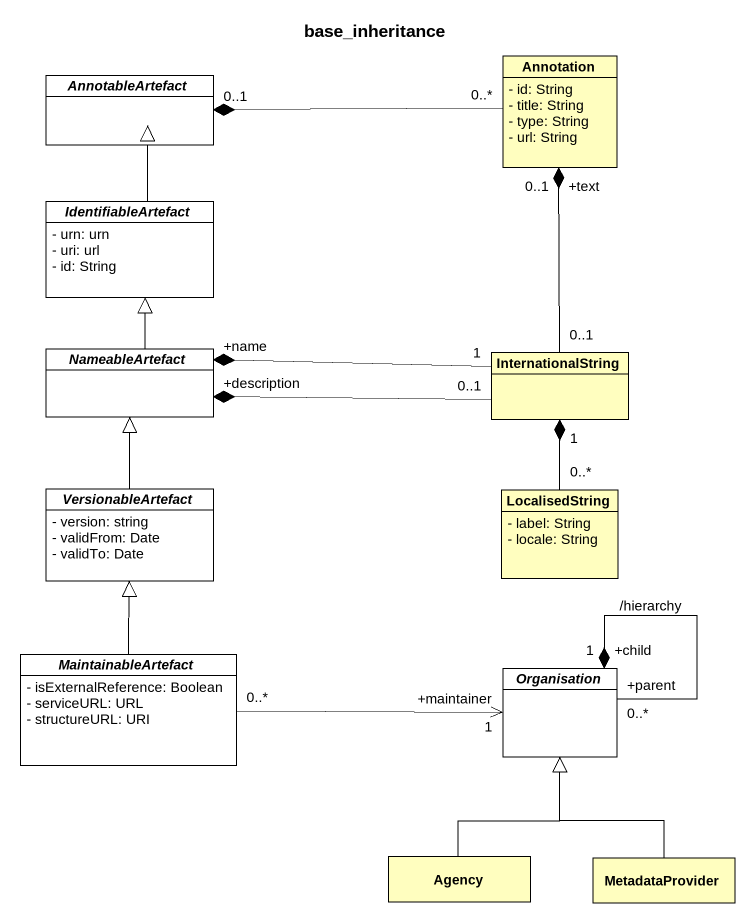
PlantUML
@startuml
title base_inheritance
hide circle
hide empty members
skinparam classAttributeIconSize 0
abstract class AnnotableArtefact #FFFFFF
class "Annotation" as Annotation_ #FFFEBF {
  - id: String
  - title: String
  - type: String
  - url: String
}
abstract class IdentifiableArtefact #FFFFFF {
  - urn: urn
  - uri: url
  - id: String
}
abstract class NameableArtefact #FFFFFF
class InternationalString #FFFEBF
abstract class VersionableArtefact #FFFFFF {
  - version: string
  - validFrom: Date
  - validTo: Date
}
class LocalisedString #FFFEBF {
  - label: String
  - locale: String
}
abstract class MaintainableArtefact #FFFFFF {
  - isExternalReference: Boolean
  - serviceURL: URL
  - structureURL: URI
}
abstract class Organisation #FFFFFF
class Agency #FFFEBF
class MetadataProvider #FFFEBF
Annotation_ "0..*" -left-* "0..1" AnnotableArtefact
IdentifiableArtefact -up-|> AnnotableArtefact
NameableArtefact -up-|> IdentifiableArtefact
InternationalString "0..1" -up-* "+text\n0..1" Annotation_
InternationalString "1" -left-* "+name" NameableArtefact
InternationalString "0..1" -left-* "+description" NameableArtefact
VersionableArtefact -up-|> NameableArtefact
LocalisedString "0..*" -up-* "1" InternationalString
MaintainableArtefact -up-|> VersionableArtefact
MaintainableArtefact "0..*" -right-> "+maintainer\n1" Organisation
Organisation "+parent\n0..*" --* "+child\n1" Organisation : /hierarchy
Agency -up-|> Organisation
MetadataProvider -up-|> Organisation
@enduml
